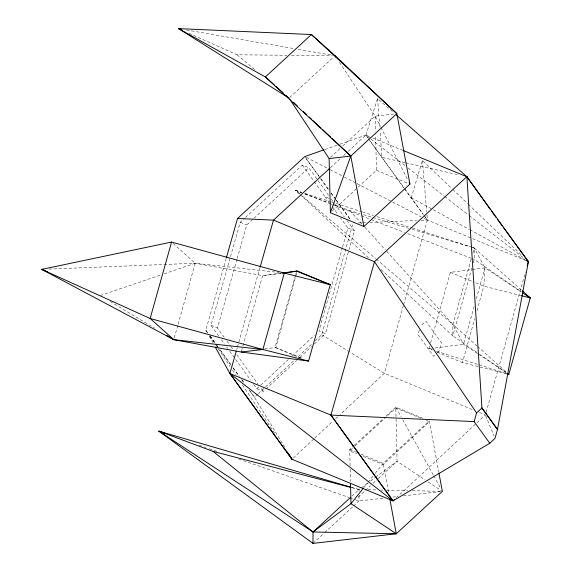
<?xml version="1.0" encoding="UTF-8"?>
<svg xmlns="http://www.w3.org/2000/svg" width="572" height="572" viewBox="0 0 572 572"><rect width="100%" height="100%" fill="white"/><g stroke="black" fill="none" stroke-linecap="round" stroke-linejoin="round"><path stroke-width="0.43" stroke-dasharray="2.86 2.15" d="M359.059 495.724L359.037 500.993L353.846 505.77M359.08 491.327L359.087 489.568L360.517 488.502M472.622 247.497L474.317 248.041L484.977 267.839L483.833 286.164L476.848 311.068M174.267 337.952L177.885 325.068M178.121 324.21L195.224 263.249L172.229 242.657M241.441 351.158L242.642 346.868M242.885 346.01L262.641 275.597L280.981 273.194M264.586 348.949L275.818 347.476L296.775 272.772M342.349 247.697L318.976 330.995L325.454 333.662L354.361 230.609L347.082 220.678M342.585 246.839L347.89 227.942L340.605 218.011M315.193 340.805L321.721 334.727L353.017 223.173M403.346 305.677L384.37 373.323L340.14 414.478M403.589 304.819L427.37 220.048L426.776 212.934M429.643 346.224L428.921 348.798L432.189 350.143M430.609 342.792L450.357 272.379L484.977 267.839L521.349 292.006M471.185 259.202L452.881 324.46L452.831 335.886L476.826 352.366M472.872 253.189L474.317 248.041L470.906 247.018M471.864 268.046L452.831 335.886L380.788 269.197M473.309 262.898L474.274 259.466L474.317 248.041L521.6 290.204M474.138 306.478L463.542 344.258L432.382 348.348M476.304 298.748L484.977 267.839M507.099 373.909L462.398 362.584L474.681 318.797M486.107 412.355L525.504 271.922M207.557 333.176L205.834 330.073L226.083 258.816M218.797 336.143L210.968 325.332L230.251 257.471M230.495 256.613L240.254 222.258L244.83 218.046M224.231 337.373L217.446 327.999L236.965 259.28M237.216 258.422L246.732 224.925L253.267 218.904M236.715 349.506L237.201 347.79M237.444 346.932L259.838 268.118M295.481 275.425L274.975 347.583L301.108 358.344M295.724 274.567L296.696 271.128M419.347 329.98L418.01 334.692L433.683 356.349L436.937 353.317M411.161 197.933L422.415 160.46L452.137 188.846M392.363 111.483L377.584 98.541L365.923 135.171L367.989 138.059M363.678 487.794L367.531 482.961M368.082 482.267L373.044 476.054M375.246 473.287L383.197 463.327L429.257 420.921L438.788 472.2M253.761 384.434L256.892 388.76L260.16 385.721M260.811 385.113L288.259 359.573M292.185 355.92L314.407 335.249M257.757 394.244L254.49 397.275L285.6 448.684M258.408 393.636L264.936 387.559M265.587 386.951L294.308 360.238M298.219 356.592L312.584 343.229M256.892 388.76L263.363 391.427L265.329 389.603M265.98 388.996L296.696 360.417M299.964 357.371L311.733 346.425M314.343 343.994L325.454 333.662M293.3 458.058L314.114 438.688M314.764 438.081L332.983 421.135M335.585 418.718L337.537 416.902M437.587 352.717L438.888 351.501L441.391 342.578L425.847 321.099L420.463 326.054M352.345 448.448L349.749 450.858L357.1 453.889M354.94 446.031L395.803 408.015L421.321 418.361M396.267 497.833L485.385 414.922L478.814 412.219M289.675 97.54L333.791 56.921M245.488 217.439L302.366 165.072L308.844 167.739L317.589 179.973M253.925 218.304L308.844 167.739M330.409 157.386L340.14 148.427M342.735 146.039L375.175 116.173L394.251 113.964M330.473 167.66L340.304 158.608M343.579 155.591L347.511 151.973M348.169 151.373L365.858 135.085L369.962 136.772M332.346 210.932L357.65 187.637M358.294 187.037L376.462 170.313L375.618 134.813M350.107 465.822L349.714 449.542L353.61 445.96M354.261 445.359L383.454 418.482M386.05 416.094L395.781 407.135L422.729 418.232M351.944 496.138L359.087 489.568L351.387 487.323M358.136 497.111L370.463 485.764M373.058 483.376L377.606 479.193M378.249 478.592L397.068 461.275L395.781 407.135L401.022 416.616M312.977 543.4L324.002 533.247M324.653 532.646L353.196 506.37M361.232 487.966L367.682 483.161M370.549 481.031L374.853 477.827M375.568 477.291L397.068 461.275L425.275 480.015M324.867 149.499L339.089 144.494M339.925 144.201L365.858 135.085L370.227 138.488M100.272 295.567L160.775 274.975M164.135 273.831L195.224 263.249L279.022 272.501M431.517 348.462L428.921 348.798L432.318 349.885M280.845 273.488L262.641 275.597L195.224 263.249L48.877 269.09M382.968 498.226L359.037 500.993L353.989 499.234M392.714 497.097L397.147 496.589M403.353 495.867L440.576 491.57M358.329 222.951L361.869 222.801M362.755 222.765L366.294 222.615M369.834 222.465L416.752 220.492M421.178 220.306L427.37 220.048L527.563 261.304M189.089 33.326L237.051 54.79L286.958 55.269M291.42 55.312L332.411 55.706M367.939 489.761L377.684 489.968M381.231 490.047L382.997 490.082M386.543 490.161L407.8 490.619M412.233 490.712L440.576 491.327M186.436 29.973L293.743 48.563M298.141 49.328L332.446 55.269M404.862 162.605L382.01 157.393L380.03 131.045M405.72 162.798L459.173 174.996M521.664 295.745L483.833 286.164L473.223 281.796M352.173 487.766L359.087 489.568M334.856 205.019L349.871 210.625L360.103 213.699M363.513 214.722L372.036 217.288M372.887 217.539L408.687 228.307M412.097 229.329L470.055 246.761M436.572 351.244L478.221 364.564M479.071 364.836L506.27 373.53M299.578 194.015L295.645 190.383L301.573 192.292M304.962 193.386L330.366 201.587M331.209 201.859L361.697 211.697M362.541 211.969L373.552 215.522M376.941 216.616L411.654 227.82M412.505 228.092L471.778 247.218M199.242 445.238L205.97 447.59M209.331 448.763L218.583 451.987M238.767 459.03L348.949 497.468M349.785 497.769L353.153 498.941M295.645 190.383L301.487 192.564L295.645 190.383L299.714 193.851M304.826 193.808L334.019 204.704M304.783 193.915L328.879 203.232M329.708 203.553L332.203 204.519M333.033 204.84L360.453 215.444M361.282 215.766L370.42 219.298M371.249 219.619L404.483 232.475M407.807 233.755L470.949 258.179M471.778 258.501L474.274 259.466L521.535 291.935M372.579 137.909L402.938 150.415M376.462 170.313L408.308 183.426M314.2 181.624L325.003 196.732L331.481 199.399L334.077 202.946M347.89 227.942L354.361 230.609M450.357 272.379L472.408 281.46M240.254 222.258L246.732 224.925M437.087 352.166L462.398 362.584M472.243 409.509L384.37 373.323L348.891 351.473M275.818 347.476L303.582 358.909M210.968 325.332L217.446 327.999M426.169 420.356L429.4 421.686L383.412 464.478L361.997 455.905M349.714 449.542L356.249 452.23M361.147 454.247L383.197 463.327L388.459 491.67M306.37 157.379L329.308 169.255M330.094 169.669L343.543 176.626M344.33 177.041L356.192 183.183M356.985 183.591L391.784 201.616M392.571 202.023L421.042 216.767M424.209 218.411L427.37 220.048L423.738 215.029L427.37 220.048M411.282 197.819L469.054 229.308M469.834 229.73L525.26 259.938M110.224 301.537L154.64 328.185M321.721 334.727L348.141 351.008M477.641 353.632L463.542 344.258L452.881 324.46L385.807 250.336M478.385 354.125L505.855 372.372M428.242 481.989L442.349 491.362M479.736 354.368L505.913 372.351M370.928 139.032L405.312 165.809M408.122 167.996L443.994 195.924M444.694 196.475L468.604 215.093M469.312 215.644L524.167 258.358M237.051 54.79L254.833 69.62M302.424 196.16L375.618 258.573M376.297 259.152L452.881 324.46L476.855 345.838M477.52 346.432L506.821 372.565M300.228 194.623L369.004 258.279M452.788 189.461L467.646 203.646M468.296 204.268L522.572 256.092M349.871 210.625L362.448 224.524M364.843 227.17L385.206 249.671M403.803 187.902L368.504 138.789M404.332 188.617L423.187 214.343L404.483 188.438M330.881 192.978L335.621 199.449M336.15 200.164L350.908 220.299M334.599 203.653L344.48 217.131M325.003 196.732L328.643 201.694M332.282 206.664L338.009 214.464M231.074 365.329L219.219 348.791M233.154 368.168L238.36 375.268M241.484 379.529L244.087 383.076M249.807 390.891L254.49 397.275L249.263 390.054M365.858 135.085L367.996 138.038M368.511 138.753L403.961 187.716M318.79 175.897L305.305 157.279L320.098 177.971M320.863 178.764L328.643 189.511M331.238 193.093L335.9 199.535M336.422 200.25L350.943 220.306M226.841 340.976L230.495 346.017M231.017 346.739L232.582 348.899M236.751 354.669L258.151 384.22M261.275 388.545L263.363 391.427M221.407 339.747L224.539 344.072M226.626 346.954L227.67 348.398M229.758 351.279L250.629 380.108M205.834 330.073L207.815 333.04M210.024 335.857L216.302 344.523M216.824 345.245L217.868 346.696M219.963 349.585L230.952 364.757M233.04 367.653L239.318 376.319M241.935 379.937L245.073 384.27M320.606 178.686L328.771 190.104M318.103 180.688L328.907 195.796M302.366 165.072L313.685 180.902M209.953 335.835L216.13 344.473M216.645 345.195L218.704 348.069M209.795 336.014L215.744 344.923M216.237 345.667L217.725 347.89M218.218 348.634L230.101 366.452M232.575 370.17L235.55 374.624M242.478 385.02L275.661 434.763M339.489 62.362L375.175 116.173L380.43 126.441M209.273 336.279L212.712 342.478M402.745 419.726L433.304 475.01M433.74 475.79L440.626 488.245M380.838 127.234L408.322 180.938M485.714 415.73L494.001 435.978M422.415 160.46L426.705 212.04M377.584 98.541L379.765 127.527M375.175 116.173L375.532 131.267M350.186 469.347L350.479 481.674"/><path stroke-width="0.86" d="M438.946 473.073L442.349 491.362L396.282 533.769L312.977 543.4L313.02 531.974L350.65 497.333M394.315 499.649L393.014 500.865L330.916 415.086L374.481 261.74L466.874 176.684L528.385 261.64L497.497 429.479L494.994 438.402L489.789 443.25L393.014 500.865L291.999 459.266L229.901 373.495L215.294 347.132M330.237 284.713L284.313 273.08L171.579 242.063L150.136 318.482L173.788 339.668L241.198 352.016L308.544 361.068L330.237 284.713L296.696 271.128M241.198 352.016L262.877 349.499L284.313 273.08L297.261 271.057L330.738 284.842M527.184 265.923L528.385 261.64L503.224 227.327M507.099 373.909L508.823 374.345L530.258 297.926L522.272 290.798M226.326 257.958L237.544 218.468L304.79 156.564L324.031 149.792M236.229 351.215L229.901 373.495L291.999 459.266L288.338 453.217M260.081 267.26L273.466 220.141L329.815 168.261M489.789 443.25L474.109 421.6L476.562 412.955L481.946 408L466.874 176.684M180.28 28.907L178.521 28.6L265.372 76.955L311.433 34.549L396.854 113.656L409.938 184.098L363.878 226.505L330.394 212.72L350.786 156.063L396.854 113.656L335.085 55.727L311.433 34.549L178.521 28.6L288.274 97.662M363.127 488.488L351.001 503.682L313.02 531.974L158.866 431.152L350.529 487.072M308.544 361.068L262.877 349.499L173.788 339.668L41.742 269.376L171.579 242.063M281.853 273.08L297.261 271.057M289.511 98.87L329.115 158.58L350.786 156.063L363.878 226.505M262.877 349.499L150.136 318.482L41.742 269.376L43.522 269.305M389.761 498.684L396.282 533.769L313.02 531.974L213.091 451.394L158.866 431.152L312.977 543.4M330.916 415.086L393.014 500.865L229.901 373.495L330.916 415.086L474.109 421.6M237.544 218.468L273.466 220.141L374.481 261.74L476.562 412.955M282.547 272.887L284.313 273.08M521.664 295.745L530.258 297.926L527.348 295.931M213.091 451.394L351.308 487.537M507.121 373.802L508.823 374.345M158.866 431.152L164.757 433.211M403.639 150.643L466.931 176.762L490.218 209.331M178.521 28.6L182.582 30.416M41.742 269.376L47.433 271.922M526.826 260.789L528.385 261.64L527.091 260.41M166.895 335.535L173.788 339.668M522.837 292.993L530.258 297.926M396.282 533.769L351.001 503.682L350.522 483.433M526.976 260.546L528.385 261.64M286.972 96.425L288.338 97.569M396.396 115.008L466.931 176.762M274.567 85.192L265.372 76.955L350.786 156.063L331.932 138.381M275.883 86.372L283.111 92.843M285.735 95.195L287.709 96.961M293.572 102.402L297.476 106.063M303.324 111.554L306.578 114.6M309.18 117.038L311.776 119.476M313.077 120.699L320.878 128.014M322.83 129.844L330.63 137.166M497.461 219.462L502.18 225.897M491.248 210.775L495.91 217.288M286.551 451.101L291.999 459.266M335.085 55.727L336.064 57.207M409.13 182.518L409.938 184.098M329.115 158.58L330.394 212.72M497.497 429.479L481.946 408L497.497 429.479"/></g></svg>
